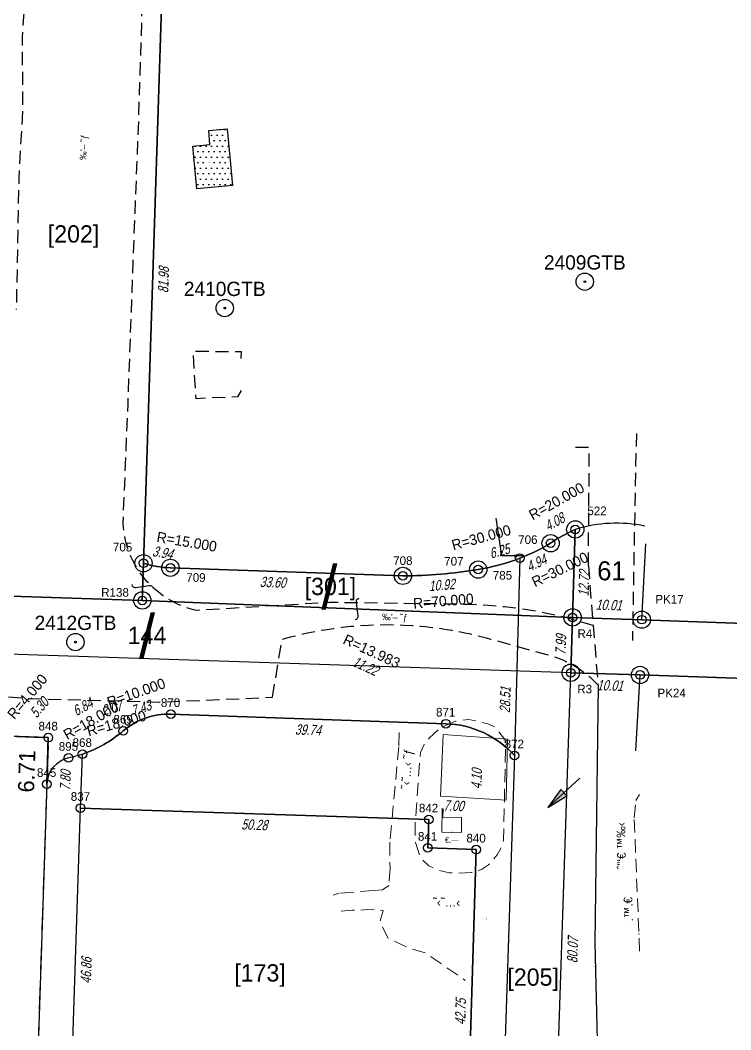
# Model space of a CAD drawing. Extents: x 187751 to 188722, y 663209 to 663959.
# Drawn here: x 188349.9 to 188452.5, y 663461.6 to 663607.5 of the extents above; entities that cross this region are included whole.
import ezdxf
from ezdxf.enums import TextEntityAlignment as Align

# ---------------------------------------------------------------- set-up
doc = ezdxf.new("R2010")
doc.units = 0
doc.header["$LTSCALE"] = 0.3
doc.linetypes.add('DASHED', pattern=[19.05, 12.7, -6.35])
doc.linetypes.add('HIDDEN', pattern=[9.525, 6.35, -3.175])
doc.layers.get('0').update_dxf_attribs({"linetype": 'CONTINUOUS'})
for name, color, linetype in [('bldh001', 25, 'CONTINUOUS'), ('BLDP001', 25, 'CONTINUOUS'), ('BLDS003', 25, 'CONTINUOUS'), ('C1602_0', 7, 'CONTINUOUS'), ('C1602_1', 1, 'CONTINUOUS'), ('C1602_2', 3, 'CONTINUOUS'), ('C1602_3', 4, 'CONTINUOUS'), ('C1603_0', 7, 'CONTINUOUS'), ('C1603_1', 1, 'CONTINUOUS'), ('C1603_3', 4, 'CONTINUOUS'), ('C1609_0', 7, 'CONTINUOUS'), ('C1609_1', 7, 'CONTINUOUS'), ('C1609_3', 7, 'CONTINUOUS'), ('C1610_0', 7, 'CONTINUOUS'), ('C1610_1', 7, 'CONTINUOUS'), ('C1611_1', 6, 'CONTINUOUS'), ('C1611_3', 6, 'CONTINUOUS'), ('C1690', 7, 'CONTINUOUS'), ('FNCP007', 25, 'CONTINUOUS'), ('FNCS007', 25, 'CONTINUOUS'), ('FNCS013', 25, 'CONTINUOUS'), ('OBJS009', 2, 'CONTINUOUS'), ('PCLP004', 3, 'CONTINUOUS'), ('PCLS003', 11, 'CONTINUOUS'), ('pzika', 240, 'DASHED'), ('RODP020', 25, 'HIDDEN'), ('RODP023', 25, 'HIDDEN'), ('RODP027', 25, 'HIDDEN'), ('RODS009', 25, 'CONTINUOUS'), ('SRVS003', 20, 'CONTINUOUS'), ('UD_SRVS007', 3, 'CONTINUOUS')]:
    doc.layers.add(name, color=color, linetype=linetype)
for name, color, linetype, lineweight in [('M2207', 25, 'CONTINUOUS', 20), ('M2401', 25, 'CONTINUOUS', 30), ('M2404', 25, 'HIDDEN', 20), ('M2409', 25, 'HIDDEN', 20), ('M2602', 25, 'CONTINUOUS', 20)]:
    doc.layers.add(name, color=color, linetype=linetype, lineweight=lineweight)
doc.styles.add('HEBTXT', font='HEBTXT')
doc.styles.add('MAVAT_HEBTXT', font='HEBTXT')
doc.styles.add('TAZAR_HEBTXT', font='HEBTXT')

# ---------------------------------------------------------------- blocks, each defined once
blk = doc.blocks.new('OBJS009')
blk.add_lwpolyline([(0.75, 0), (5.75, 0), (3.25, 0.5), (3.25, -0.5), (5.75, 0)])
blk.add_solid([(3.25, -0.5), (3.25, 0.5), (5.75, 0)])
blk = doc.blocks.new('SRVS007')
blk.add_circle((0, 0), 0.5)
at = {"style": 'HEBTXT'}
blk.add_attdef('NAME', text='', height=1.5, dxfattribs=at).set_placement((-0.01, -3), align=Align.CENTER)
for tag, flags, p in [('KIND', 1, (0, -6.04, 0)), ('HEIGHT', 1, (0, -8, 0)), ('SOURCE-CODE', 9, (0, -9.96, 0)), ('MARK-CODE', 9, (0, -11.92, 0)), ('KIND_2', 9, (0, -14.1, 0)), ('UDKIND', 9, (0, -16.29, 0))]:
    blk.add_attdef(tag, text='', height=1.8, dxfattribs=dict(at, flags=flags)).set_placement(p, align=Align.CENTER)
blk = doc.blocks.new('RODS009')
blk.add_circle((0, 0), 0.001)
at = {"style": 'HEBTXT'}
blk.add_attdef('COVER_TYPE', text='', height=1.5, dxfattribs=at).set_placement((0, 1), align=Align.CENTER)
blk = doc.blocks.new('FNCS013')
blk.add_circle((0, 0), 0.001)
at = {"style": 'HEBTXT', "flags": 8}
blk.add_attdef('FENCE_TYPE', text='', height=1.5, dxfattribs=at).set_placement((0, 1), align=Align.CENTER)
blk = doc.blocks.new('FNC7')
for p, q in [((0.6, 0.6), (-0.6, -0.6)), ((-0.6, 0.6), (0.6, -0.6))]:
    blk.add_line(p, q)
blk = doc.blocks.new('*U30')
at = {"layer": 'FNCS007', "xscale": 0.25, "yscale": 0.25, "zscale": 0.25}
for p, rotation in [((188418.97, 663533.08, 81.13), 278.76196145669), ((188419.35, 663530.61, 81.13), 278.76196145669), ((188421.42, 663530.11, 81.13), 0.1842301675457492)]:
    blk.add_blockref('FNC7', p, dxfattribs=dict(at, rotation=rotation))
blk = doc.blocks.new('BLDS003')
blk.add_line((0, -0.06), (0, 0.06))
at = {"style": 'HEBTXT'}
for tag, p in [('BLDG-NAME', (0, 0)), ('BLDG-NUM', (0, 3.01))]:
    blk.add_attdef(tag, text='', height=1.5, dxfattribs=at).set_placement(p, align=Align.CENTER)
at = {"style": 'HEBTXT', "flags": 1}
blk.add_attdef('NUM-FLOORS', text='', height=1.5, dxfattribs=at).set_placement((-0.88, -3.01), align=Align.RIGHT)
at = {"style": 'HEBTXT', "flags": 9}
for tag, p in [('STRT-TYPE', (0, -6.02)), ('STRT-DESC', (0, -9.02)), ('CITY-CODE', (0, -12.04))]:
    blk.add_attdef(tag, text='', height=1.5, dxfattribs=at).set_placement(p, align=Align.CENTER)
blk.add_attdef('N-FLOORS-DESC', (-0.49, -3.01), '', height=1.5, dxfattribs=at)
blk = doc.blocks.new('M2602')
at = {"color": 0, "lineweight": -3}
blk.add_circle((0, 0), 0.025, dxfattribs=at)
at = {"color": 0, "lineweight": -3, "style": 'MAVAT_HEBTXT'}
blk.add_attdef('NAME', text='', height=1.3, dxfattribs=at).set_placement((0, 1), align=Align.CENTER)
blk = doc.blocks.new('M2404')
blk.add_circle((0, 0), 0.025)
at = {"color": 0, "style": 'MAVAT_HEBTXT'}
blk.add_attdef('NAME', text='', height=1.3, dxfattribs=at).set_placement((0, 0.9), align=Align.CENTER)
blk = doc.blocks.new('M2401')
blk.add_circle((0, 0), 0.025)
at = {"color": 0, "lineweight": 20, "style": 'MAVAT_HEBTXT'}
blk.add_attdef('NAME', text='', height=1.3, dxfattribs=at).set_placement((0, 1), align=Align.CENTER)
blk = doc.blocks.new('M2409')
blk.add_circle((0, 0), 0.025)
at = {"color": 0, "style": 'MAVAT_HEBTXT'}
blk.add_attdef('NAME', text='', height=1.3, dxfattribs=at).set_placement((0, 0.9), align=Align.CENTER)
blk = doc.blocks.new('SRVS003')
for centre, radius in [((0, 0, 0), 1), ((0, 0), 0.1)]:
    blk.add_circle(centre, radius)
at = {"style": 'HEBTXT'}
for tag, height, p in [('NAME', 1.65, (0, 1.4)), ('HEIGHT', 1.8, (0, -3.2))]:
    blk.add_attdef(tag, text='', height=height, dxfattribs=at).set_placement(p, align=Align.CENTER)
for tag, flags, p in [('KIND', 1, (0, -5.4)), ('SOURCE-CODE', 9, (0, -7.6)), ('MARK-CODE', 9, (0, -9.8)), ('KIND_2', 9, (0, -11.97, 0)), ('UDKIND', 9, (0, -14.01))]:
    blk.add_attdef(tag, text='', height=1.8, dxfattribs=dict(at, flags=flags)).set_placement(p, align=Align.CENTER)
blk = doc.blocks.new('PCLS007')
blk.add_circle((0, 0), 0.00313)
at = {"style": 'HEBTXT'}
blk.add_attdef('FRONT-LEN', text='', height=1.88, dxfattribs=at).set_placement((0, 1.25), align=Align.CENTER)
blk = doc.blocks.new('PCLS003')
at = {"style": 'HEBTXT'}
blk.add_attdef('PARCEL', text='', height=2.2, dxfattribs=at).set_placement((0, 1.2), align=Align.MIDDLE_CENTER)
at = {"style": 'HEBTXT', "flags": 1}
for tag, p in [('BLOCK', (0, -1.9)), ('AREA_CALC', (0, -3.9)), ('AREA_LEGAL', (0, -5.9))]:
    blk.add_attdef(tag, text='', height=1.5, dxfattribs=at).set_placement(p, align=Align.CENTER)
blk = doc.blocks.new('C1690')
blk.add_lwpolyline([(0.21, 1.23, 0.414214), (-0.12, 0.77), (0.01, 0), (0.15, -0.77, -0.414214), (-0.16, -1.24)], format="xyb")
blk = doc.blocks.new('C1609')
at = {"style": 'TAZAR_HEBTXT'}
for tag, p in [('RADIUS', (0.05, 3.11)), ('LEGAL_LENGTH', (0, -1.15)), ('LINE_NAME', (-0.04, -3.3))]:
    blk.add_attdef(tag, text='', height=1.2, dxfattribs=at).set_placement(p, align=Align.MIDDLE)
at = {"style": 'TAZAR_HEBTXT', "oblique": 15, "width": 0.75}
blk.add_attdef('CALC_LENGTH', text='', height=1.2, dxfattribs=at).set_placement((0, 1.26), align=Align.MIDDLE)
at = {"style": 'TAZAR_HEBTXT', "flags": 1}
for tag, p in [('TOPO', (-0.07, -5.23)), ('COMMENT', (-0.07, -6.85))]:
    blk.add_attdef(tag, text='', height=1.2, dxfattribs=at).set_placement(p, align=Align.MIDDLE)
blk = doc.blocks.new('C1610')
for radius in [1, 0.5]:
    blk.add_circle((0, 0), radius)
at = {"style": 'TAZAR_HEBTXT'}
for tag, p in [('POINT_NAME', (-0.01, 1.76)), ('UID', (-0.02, -1.89))]:
    blk.add_attdef(tag, text='', height=1, dxfattribs=at).set_placement(p, align=Align.MIDDLE)
blk.add_attdef('MARK_DESC', (1.62, -0.51), '', height=1, dxfattribs=at)
at = {"style": 'TAZAR_HEBTXT', "flags": 1}
for tag, p in [('MARK', (0.06, -3.34)), ('TOPO', (0.04, -4.79)), ('SOURCE', (0.07, -6.18)), ('CLASS', (-0.07, -7.59)), ('HEIGHT', (-0.01, -9.08)), ('LEGAL_X', (0.01, -10.63)), ('LEGAL_Y', (-0.01, -12.16)), ('LEGAL_Z', (0.02, -13.51)), ('COMMENT', (0, -14.94))]:
    blk.add_attdef(tag, text='', height=1, dxfattribs=at).set_placement(p, align=Align.MIDDLE)
blk = doc.blocks.new('C1611')
blk.add_circle((0, 0), 0.5)
at = {"style": 'TAZAR_HEBTXT'}
for tag, p in [('POINT_NAME', (-0.02, 1.33)), ('UID', (0, -1.39))]:
    blk.add_attdef(tag, text='', height=1, dxfattribs=at).set_placement(p, align=Align.MIDDLE)
blk.add_attdef('MARK_DESC', (1.13, -0.48), '', height=1, dxfattribs=at)
at = {"style": 'TAZAR_HEBTXT', "flags": 1}
for tag, p in [('MARK', (0.01, -2.65)), ('TOPO', (-0.03, -3.96)), ('SOURCE', (0.02, -5.28)), ('CLASS', (-0.02, -6.69)), ('HEIGHT', (-0.02, -8.04)), ('LEGAL_X', (0, -9.43)), ('LEGAL_Y', (0, -10.83)), ('LEGAL_Z', (0, -12.3)), ('COMMENT', (-0.03, -13.7))]:
    blk.add_attdef(tag, text='', height=1, dxfattribs=at).set_placement(p, align=Align.MIDDLE)
blk = doc.blocks.new('C1603')
at = {"color": 1, "style": 'TAZAR_HEBTXT'}
blk.add_attdef('CROSS', text='', height=5, dxfattribs=at).set_placement((-0.03, 1.75), align=Align.MIDDLE)
at = {"style": 'TAZAR_HEBTXT'}
blk.add_attdef('PARCEL_NAME', text='', height=2, dxfattribs=at).set_placement((-0.03, 1.75), align=Align.MIDDLE)
at = {"style": 'TAZAR_HEBTXT', "flags": 1}
for tag, p in [('PARCEL_STATUS', (0, -1.81)), ('PARCEL_SOURCE', (0, -4.76)), ('LEGAL_AREA', (0, -7.34)), ('CALC_AREA', (0, -10.15)), ('TABA_PLAN', (0, -17.38)), ('TABA_MIGRASH', (0, -19.9)), ('TABA_YEUD', (0, -22.63)), ('PARCEL_PREVIOUS', (0, -26.48)), ('GUSH_PREVIOUS', (0, -29.25)), ('COMMENT', (0, -32.98))]:
    blk.add_attdef(tag, text='', height=2, dxfattribs=at).set_placement(p, align=Align.MIDDLE)
blk.add_attdef('GUSH', (-2.8, -14.16), '', height=2, dxfattribs=at)

msp = doc.modelspace()

# ---------------------------------------------------------------- hatches: boundary and pattern name
at = {"layer": 'bldh001'}
h = msp.add_hatch(dxfattribs=at)
h.set_pattern_fill('DOTS', color=256, scale=0.5)
h.paths.add_polyline_path([(188379.77, 663591.77), (188380.54, 663583.6), (188375.38, 663583.12), (188374.8, 663589.29), (188377.29, 663589.52), (188377.1, 663591.52)])
edge = h.paths.add_edge_path(flags=25)
edge.add_line((188377.7, 663583.32), (188377.69, 663583.35))
edge.add_line((188376.41, 663586.78), (188378.02, 663586.93))
edge.add_line((188378.02, 663586.93), (188377.96, 663587.51))
edge.add_line((188377.96, 663587.51), (188376.35, 663587.36))
edge.add_line((188376.35, 663587.36), (188376.41, 663586.78))

# ---------------------------------------------------------------- linework, layer by layer
at = {"layer": 'BLDP001', "elevation": 82.09, "flags": 128}
msp.add_lwpolyline([(188379.77, 663591.77), (188380.54, 663583.6), (188375.38, 663583.12), (188374.8, 663589.29), (188377.29, 663589.52), (188377.1, 663591.52)], close=True, dxfattribs=at)
at = {"layer": 'C1602_0', "flags": 128}
for points in [[(188367.52, 663523.66), (188312.19, 663525.48), (188317.06, 663664.47), (188345.67, 663663.44), (188346, 663676.44), (188372.73, 663675.72), (188371.68, 663653.34), (188371.58, 663650.27), (188370.32, 663610.95), (188367.69, 663529.02)], [(188429.63, 663521.2), (188439.63, 663520.88), (188593.81, 663515.33), (188593.82, 663507.51), (188439.37, 663512.89), (188429.37, 663513.21), (188226.2, 663519.92), (188138.13, 663522.82), (188138.39, 663530.81), (188196.32, 663528.91), (188254.25, 663527), (188312.19, 663525.48), (188367.52, 663523.66)], [(188223.38, 663439.97), (188326.59, 663436.53), (188324.85, 663384.82), (188399.2, 663396.62), (188417.92, 663399.59), (188425.69, 663400.82), (188426.75, 663433.18), (188429.37, 663513.21), (188226.2, 663519.92)]]:
    msp.add_lwpolyline(points, close=True, dxfattribs=at)
at = {"layer": 'C1602_1', "flags": 128}
msp.add_lwpolyline([(188416.01, 663528.12, 0.052124), (188422.03, 663529.76, 0.041216), (188426.47, 663531.92, -0.051098), (188430.03, 663533.91), (188429.63, 663521.2), (188367.52, 663523.66), (188367.69, 663529.02, 0.065799), (188371.57, 663528.37), (188405.14, 663527.21, 0.039023), (188416.01, 663528.12)], format="xyb", close=True, dxfattribs=at)
for points in [[(188312.19, 663525.48), (188367.52, 663523.66), (188429.63, 663521.2), (188429.37, 663513.21), (188226.2, 663519.92), (188138.13, 663522.82), (188138.39, 663530.81), (188196.32, 663528.91), (188254.25, 663527)], [(188429.37, 663513.21), (188439.37, 663512.89), (188593.82, 663507.51), (188593.81, 663515.33), (188439.63, 663520.88), (188429.63, 663521.2)]]:
    msp.add_lwpolyline(points, close=True, dxfattribs=at)
at = {"layer": 'C1602_2', "flags": 128}
msp.add_lwpolyline([(188426.75, 663433.18), (188429.37, 663513.21), (188429.63, 663521.2), (188430.03, 663533.91, 0.051098), (188426.47, 663531.92, -0.041216), (188422.03, 663529.76, -0.052124), (188416.01, 663528.12, -0.039023), (188405.14, 663527.21), (188371.57, 663528.37, -0.065799), (188367.69, 663529.02), (188370.32, 663610.95), (188371.58, 663650.27), (188371.68, 663653.34), (188372.73, 663675.72), (188378.29, 663685.68), (188380.73, 663690.04), (188382.42, 663693.08), (188390.64, 663707.8)], format="xyb", dxfattribs=at)
at = {"layer": 'C1602_3', "flags": 128}
msp.add_lwpolyline([(188370.32, 663610.95), (188367.69, 663529.02, 0.065799), (188371.57, 663528.37), (188405.14, 663527.21, 0.039023), (188416.01, 663528.12, 0.052124), (188422.03, 663529.76), (188421.25, 663501.26, 0.20339), (188411.34, 663505.85), (188371.62, 663507.23, 0.187842), (188364.77, 663504.83, -0.095247), (188358.87, 663501.46, -0.028764), (188356.88, 663500.91, 0.343819), (188353.73, 663497.13), (188353.95, 663503.84), (188337.21, 663504.43), (188337.24, 663505.42, 0.412213), (188334.37, 663508.52), (188137.86, 663514.94)], format="xyb", dxfattribs=at)
for points in [[(188429.37, 663513.21), (188429.63, 663521.2), (188430.03, 663533.91, 0.051098), (188426.47, 663531.92, -0.041216), (188422.03, 663529.76), (188421.25, 663501.26), (188418.09, 663404.68), (188417.92, 663399.59), (188425.69, 663400.82), (188426.75, 663433.18)], [(188358.61, 663493.67), (188358.87, 663501.46, 0.095247), (188364.77, 663504.83, -0.187842), (188371.62, 663507.23), (188411.34, 663505.85, -0.20339), (188421.25, 663501.26), (188418.09, 663404.68), (188413.21, 663403.9), (188414.44, 663444.94), (188415.73, 663487.66), (188408.73, 663487.91), (188408.87, 663492.01)], [(188358.61, 663493.67), (188358.87, 663501.46, -0.028764), (188356.88, 663500.91, 0.343819), (188353.73, 663497.13), (188350.31, 663393.92), (188355.34, 663394.72), (188357.06, 663446.83)]]:
    msp.add_lwpolyline(points, format="xyb", close=True, dxfattribs=at)
for points in [[(188353.73, 663497.13), (188350.31, 663393.92), (188132.48, 663359.35), (188137.72, 663510.94), (188337.21, 663504.43), (188353.95, 663503.84)], [(188414.44, 663444.94), (188357.06, 663446.83), (188358.61, 663493.67), (188408.87, 663492.01), (188408.73, 663487.91), (188415.73, 663487.66)]]:
    msp.add_lwpolyline(points, close=True, dxfattribs=at)
at = {"layer": 'FNCP007', "elevation": 81.13, "flags": 128}
msp.add_lwpolyline([(188422.54, 663530.11), (188419.43, 663530.1), (188418.59, 663535.55)], dxfattribs=at)
at = {"layer": 'M2207', "flags": 128}
msp.add_lwpolyline([(188410.94, 663504.28), (188420.24, 663503.6), (188420.05, 663494.82), (188410.57, 663495.37)], close=True, dxfattribs=at)
at = {"layer": 'M2401'}
msp.add_lwpolyline([(188433.31, 663511.41), (188432.83, 663474.18), (188433.47, 663448.09), (188434.38, 663422.81)], dxfattribs=at)
at = {"layer": 'M2404'}
msp.add_lwpolyline([(188439.32, 663472.99), (188438.52, 663492.24), (188438.78, 663494.77), (188439.28, 663495.64)], dxfattribs=at)
at = {"layer": 'M2409', "flags": 128}
msp.add_lwpolyline([(188412.75, 663506.21), (188410.5, 663505.23), (188408.93, 663503.75), (188408.17, 663502.74), (188407.67, 663501.68), (188407.59, 663500.69), (188406.9, 663491.35), (188406.9, 663490.04), (188406.98, 663488.71), (188407.66, 663486.51), (188408.88, 663485.32), (188410.19, 663484.71), (188411.87, 663484.32), (188413.2, 663484.26), (188415.06, 663484.34), (188416.48, 663484.81), (188417.49, 663485.46), (188418.75, 663486.93), (188419.36, 663488.02), (188419.68, 663489.05), (188419.94, 663502.11), (188419.91, 663503.51), (188419.31, 663504.24), (188418.4, 663505.41), (188417.39, 663505.84), (188416.06, 663506.18), (188414.63, 663506.45)], close=True, dxfattribs=at)
at = {"layer": 'M2409'}
msp.add_lwpolyline([(188404.62, 663504.58), (188404.54, 663502.52), (188403.26, 663488.73), (188403.28, 663485), (188403.1, 663482.5), (188402.19, 663481.87), (188400.9, 663481.75), (188395.94, 663481.38), (188395.07, 663481.08)], dxfattribs=at)
at = {"layer": 'M2409', "flags": 128}
msp.add_lwpolyline([(188396.23, 663478.79), (188397.75, 663478.91), (188399.08, 663478.94), (188400.48, 663479.06), (188402.29, 663478.86), (188401.82, 663477.25), (188402.94, 663474.91), (188405.77, 663473.53), (188408.43, 663472.74), (188414.15, 663468.76)], dxfattribs=at)
at = {"layer": 'M2602', "flags": 128}
msp.add_lwpolyline([(188410.77, 663490.19), (188413.58, 663490.16), (188413.6, 663492.32), (188410.92, 663492.35), (188410.93, 663493.54), (188410.75, 663493.54), (188410.8, 663493.54)], close=True, dxfattribs=at)
at = {"layer": 'PCLP004'}
for p, q in [((188439.63, 663520.88), (188429.63, 663521.2)), ((188429.37, 663513.21), (188439.37, 663512.89))]:
    msp.add_line(p, q, dxfattribs=at)
at = {"layer": 'PCLP004', "flags": 128}
msp.add_lwpolyline([(188440.07, 663534.39, 0.127668), (188430.03, 663533.91)], format="xyb", dxfattribs=at)
msp.add_lwpolyline([(188440.07, 663534.39, 0.127668), (188430.03, 663533.91)], format="xyb", dxfattribs=at)
for points in [[(188439.63, 663520.88), (188440.22, 663531.85)], [(188438.78, 663501.92), (188439.37, 663512.89)]]:
    msp.add_lwpolyline(points, dxfattribs=at)
at = {"layer": 'pzika', "flags": 128}
msp.add_lwpolyline([(188337.96, 663504.39), (188353.95, 663503.84), (188353.72, 663497.13), (188350.31, 663393.92), (188334.22, 663391.36)], close=True, dxfattribs=at)
at = {"layer": 'RODP020', "flags": 128}
for points, elevation in [([(188438.84, 663547.78), (188438.56, 663534.3), (188438.27, 663517.85)], 81.41), ([(188431.91, 663528.7), (188432.06, 663545.73), (188429.8, 663545.73)], 80.83), ([(188431.91, 663528.7), (188432.6, 663520.04), (188433.31, 663511.41)], 80.86)]:
    msp.add_lwpolyline(points, dxfattribs=dict(at, elevation=elevation))
at = {"layer": 'RODP023', "elevation": 80.84, "flags": 128}
msp.add_lwpolyline([(188381.77, 663554), (188381.28, 663553.06), (188375.28, 663552.8), (188374.86, 663559.65), (188381.8, 663559.62), (188381.68, 663557.7)], dxfattribs=at)
at = {"layer": 'RODP027', "flags": 128}
for points, elevation in [([(188432.6, 663520.04, 0.073919), (188413.88, 663523.09), (188394.51, 663523.36), (188375.37, 663522.21, -0.143725), (188368.67, 663525.91, -0.185425), (188364.75, 663534.83), (188365.46, 663552.06), (188366.21, 663572.67), (188367.02, 663593.49), (188367.68, 663615.03), (188367.91, 663635.58, 0.080339), (188364, 663649.7), (188352.65, 663649.8), (188349.74, 663648.97), (188349.31, 663637.71), (188351.31, 663622.56), (188350.18, 663605.05), (188350.22, 663594.51), (188349.69, 663584.64), (188349.32, 663565.66)], 84.01), ([(188386.3, 663509.67), (188387.7, 663518.05, -0.092171), (188407.74, 663519.94, -0.046552), (188417.8, 663518.08), (188426.34, 663515.72, -0.143062), (188433.31, 663511.41)], 78.72)]:
    msp.add_lwpolyline(points, format="xyb", dxfattribs=dict(at, elevation=elevation))
at = {"layer": 'RODP027', "elevation": 78.72, "flags": 128}
msp.add_lwpolyline([(188336.8, 663510.59), (188351.23, 663509.49), (188370.01, 663508.98), (188386.3, 663509.67)], dxfattribs=at)

# ---------------------------------------------------------------- block references
at = {"layer": 'BLDS003'}
ref = msp.add_blockref('BLDS003', (188377.69, 663583.34, 82.09), dxfattribs=dict(at, xscale=0.2499999999999999, yscale=0.2499999999999999, zscale=0.2499999999999999, rotation=5.370207957515156))
ref.add_attrib('BLDG-NAME', '„', dxfattribs={"layer": '0', "height": 0.375, "rotation": 5.3702, "style": 'HEBTXT'}).set_placement((188377.2, 663586.95, 82.09), align=Align.CENTER)
at = {"layer": 'C1603_0', "xscale": 1.25, "yscale": 1.25, "zscale": 1.25}
msp.add_blockref('C1603', (188368.24, 663516.41), dxfattribs=at).add_auto_attribs({'PARCEL_NAME': '144', 'CROSS': '/'})
at = {"layer": 'C1603_1'}
ref = msp.add_blockref('C1603', (188381.34, 663527.56), dxfattribs=dict(at, xscale=1.25, yscale=1.25, zscale=1.25))
ref.add_attrib('PARCEL_NAME', '[301]', dxfattribs={"layer": '0', "height": 2.5, "style": 'TAZAR_HEBTXT'}).set_placement((188394.67, 663525.37), align=Align.MIDDLE)
ref.add_attrib('CROSS', '/', dxfattribs={"layer": '0', "color": 1, "height": 6.25, "style": 'TAZAR_HEBTXT'}).set_placement((188394.52, 663525.67), align=Align.MIDDLE)
at = {"layer": 'C1603_3', "xscale": 1.25, "yscale": 1.25, "zscale": 1.25}
for p, values in [((188357.63, 663574.1), {'PARCEL_NAME': '[202]'}), ((188384.55, 663467.36), {'PARCEL_NAME': '[173]'}), ((188423.98, 663466.75), {'PARCEL_NAME': '[205]'})]:
    msp.add_blockref('C1603', p, dxfattribs=at).add_auto_attribs(values)
at = {"layer": 'C1609_0'}
ref = msp.add_blockref('C1609', (188369, 663569.99), dxfattribs=dict(at, xscale=1.25, yscale=1.25, zscale=1.25, rotation=88.16081752000001))
ref.add_attrib('CALC_LENGTH', '81.98', dxfattribs={"layer": '0', "height": 1.5, "rotation": 88.1608, "style": 'TAZAR_HEBTXT', "oblique": 15, "width": 0.75}).set_placement((188370.57, 663569.94), align=Align.MIDDLE)
ref = msp.add_blockref('C1609', (188434.63, 663521.04), dxfattribs=dict(at, xscale=1.25, yscale=1.25, zscale=1.25, rotation=178.16734363))
ref.add_attrib('CALC_LENGTH', '10.01', dxfattribs={"layer": '0', "height": 1.5, "rotation": 358.1673, "style": 'TAZAR_HEBTXT', "oblique": 15, "width": 0.75}).set_placement((188434.85, 663523.01), align=Align.MIDDLE)
ref = msp.add_blockref('C1609', (188434.37, 663513.05), dxfattribs=dict(at, xscale=1.25, yscale=1.25, zscale=1.25, rotation=358.16716049))
ref.add_attrib('CALC_LENGTH', '10.01', dxfattribs={"layer": '0', "height": 1.5, "rotation": 358.1672, "style": 'TAZAR_HEBTXT', "oblique": 15, "width": 0.75}).set_placement((188435.03, 663511.38), align=Align.MIDDLE)
ref = msp.add_blockref('C1609', (188428.06, 663473.2), dxfattribs=dict(at, xscale=1.25, yscale=1.25, zscale=1.25, rotation=88.12555784))
ref.add_attrib('CALC_LENGTH', '80.07', dxfattribs={"layer": '0', "height": 1.5, "rotation": 88.1256, "style": 'TAZAR_HEBTXT', "oblique": 15, "width": 0.75}).set_placement((188429.63, 663473.15), align=Align.MIDDLE)
at = {"layer": 'C1609_1'}
ref = msp.add_blockref('C1609', (188428.2, 663533.01), dxfattribs=dict(at, xscale=1.25, yscale=1.25, zscale=1.25, rotation=209.23067986))
ref.add_attrib('RADIUS', 'R=20.000', dxfattribs={"layer": '0', "height": 1.5, "rotation": 29.2307, "style": 'TAZAR_HEBTXT'}).set_placement((188427.32, 663537.99), align=Align.MIDDLE)
ref.add_attrib('CALC_LENGTH', '4.08', dxfattribs={"layer": '0', "height": 1.5, "rotation": 29.2307, "style": 'TAZAR_HEBTXT', "oblique": 15, "width": 0.75}).set_placement((188427.02, 663535.01), align=Align.MIDDLE)
ref = msp.add_blockref('C1609', (188419.07, 663528.79), dxfattribs=dict(at, xscale=1.25, yscale=1.25, zscale=1.25, rotation=15.22370081))
ref.add_attrib('RADIUS', 'R=30.000', dxfattribs={"layer": '0', "height": 1.5, "rotation": 15.2237, "style": 'TAZAR_HEBTXT'}).set_placement((188416.44, 663532.75), align=Align.MIDDLE)
ref.add_attrib('CALC_LENGTH', '6.25', dxfattribs={"layer": '0', "height": 1.5, "rotation": 15.2237, "style": 'TAZAR_HEBTXT', "oblique": 15, "width": 0.75}).set_placement((188419.08, 663530.79), align=Align.MIDDLE)
ref = msp.add_blockref('C1609', (188369.61, 663528.57), dxfattribs=dict(at, xscale=1.25, yscale=1.25, zscale=1.25, rotation=350.49694223))
ref.add_attrib('RADIUS', 'R=15.000', dxfattribs={"layer": '0', "height": 1.5, "rotation": 350.4969, "style": 'TAZAR_HEBTXT'}).set_placement((188373.94, 663532.14), align=Align.MIDDLE)
ref.add_attrib('CALC_LENGTH', '3.94', dxfattribs={"layer": '0', "height": 1.5, "rotation": 350.4969, "style": 'TAZAR_HEBTXT', "oblique": 15, "width": 0.75}).set_placement((188370.45, 663530.58), align=Align.MIDDLE)
ref = msp.add_blockref('C1609', (188424.3, 663530.75), dxfattribs=dict(at, xscale=1.25, yscale=1.25, zscale=1.25, rotation=25.91634951))
ref.add_attrib('RADIUS', 'R=30.000', dxfattribs={"layer": '0', "height": 1.5, "rotation": 25.9163, "style": 'TAZAR_HEBTXT'}).set_placement((188427.81, 663528.13), align=Align.MIDDLE)
ref.add_attrib('CALC_LENGTH', '4.94', dxfattribs={"layer": '0', "height": 1.5, "rotation": 25.9163, "style": 'TAZAR_HEBTXT', "oblique": 15, "width": 0.75}).set_placement((188424.41, 663529.07), align=Align.MIDDLE)
ref = msp.add_blockref('C1609', (188429.83, 663527.56), dxfattribs=dict(at, xscale=1.25, yscale=1.25, zscale=1.25, rotation=268.18870123))
ref.add_attrib('CALC_LENGTH', '12.72', dxfattribs={"layer": '0', "height": 1.5, "rotation": 88.1887, "style": 'TAZAR_HEBTXT', "oblique": 15, "width": 0.75}).set_placement((188431.25, 663526.12), align=Align.MIDDLE)
ref = msp.add_blockref('C1609', (188388.35, 663527.79), dxfattribs=dict(at, xscale=1.25, yscale=1.25, zscale=1.25, rotation=358.01789569))
ref.add_attrib('CALC_LENGTH', '33.60', dxfattribs={"layer": '0', "height": 1.5, "rotation": 358.0179, "style": 'TAZAR_HEBTXT', "oblique": 15, "width": 0.75}).set_placement((188386.35, 663526.29), align=Align.MIDDLE)
ref = msp.add_blockref('C1609', (188410.6, 663527.45), dxfattribs=dict(at, xscale=1.25, yscale=1.25, zscale=1.25, rotation=4.82688204))
ref.add_attrib('RADIUS', 'R=70.000', dxfattribs={"layer": '0', "height": 1.5, "rotation": 4.8269, "style": 'TAZAR_HEBTXT'}).set_placement((188410.98, 663523.58), align=Align.MIDDLE)
ref.add_attrib('CALC_LENGTH', '10.92', dxfattribs={"layer": '0', "height": 1.5, "rotation": 4.8269, "style": 'TAZAR_HEBTXT', "oblique": 15, "width": 0.75}).set_placement((188410.73, 663525.89), align=Align.MIDDLE)
at = {"layer": 'C1609_1', "xscale": 1.25, "yscale": 1.25, "zscale": 1.25, "rotation": 88.14337766}
msp.add_blockref('C1609', (188429.5, 663517.2), dxfattribs=at).add_auto_attribs({'CALC_LENGTH': '7.99'})
at = {"layer": 'C1609_3'}
ref = msp.add_blockref('C1609', (188416.76, 663504.57), dxfattribs=dict(at, xscale=1.25, yscale=1.25, zscale=1.25, rotation=155.15452598))
ref.add_attrib('RADIUS', 'R=13.983', dxfattribs={"layer": '0', "height": 1.5, "rotation": 335.1545, "style": 'TAZAR_HEBTXT'}).set_placement((188400.64, 663516.32), align=Align.MIDDLE)
ref.add_attrib('CALC_LENGTH', '11.22', dxfattribs={"layer": '0', "height": 1.5, "rotation": 335.1545, "style": 'TAZAR_HEBTXT', "oblique": 15, "width": 0.75}).set_placement((188399.72, 663514.19), align=Align.MIDDLE)
ref = msp.add_blockref('C1609', (188354.65, 663499.56), dxfattribs=dict(at, xscale=1.25, yscale=1.25, zscale=1.25, rotation=230.17056996))
ref.add_attrib('RADIUS', 'R=4.000', dxfattribs={"layer": '0', "height": 1.5, "rotation": 50.1706, "style": 'TAZAR_HEBTXT'}).set_placement((188350.92, 663509.78), align=Align.MIDDLE)
ref.add_attrib('CALC_LENGTH', '5.30', dxfattribs={"layer": '0', "height": 1.5, "rotation": 50.1706, "style": 'TAZAR_HEBTXT', "oblique": 15, "width": 0.75}).set_placement((188352.62, 663508.18), align=Align.MIDDLE)
ref = msp.add_blockref('C1609', (188367.97, 663506.67), dxfattribs=dict(at, xscale=1.25, yscale=1.25, zscale=1.25, rotation=199.2937719))
ref.add_attrib('RADIUS', 'R=10.000', dxfattribs={"layer": '0', "height": 1.5, "rotation": 19.2938, "style": 'TAZAR_HEBTXT'}).set_placement((188366.63, 663510.33), align=Align.MIDDLE)
ref.add_attrib('CALC_LENGTH', '7.43', dxfattribs={"layer": '0', "height": 1.5, "rotation": 19.2938, "style": 'TAZAR_HEBTXT', "oblique": 15, "width": 0.75}).set_placement((188367.33, 663508.11), align=Align.MIDDLE)
ref = msp.add_blockref('C1609', (188421.64, 663515.51), dxfattribs=dict(at, xscale=1.25, yscale=1.25, zscale=1.25, rotation=268.42827858))
ref.add_attrib('CALC_LENGTH', '28.51', dxfattribs={"layer": '0', "height": 1.5, "rotation": 88.4283, "style": 'TAZAR_HEBTXT', "oblique": 15, "width": 0.75}).set_placement((188419.9, 663509.3), align=Align.MIDDLE)
ref = msp.add_blockref('C1609', (188361.98, 663502.87), dxfattribs=dict(at, xscale=1.25, yscale=1.25, zscale=1.25, rotation=29.68841373))
ref.add_attrib('RADIUS', 'R=18.000', dxfattribs={"layer": '0', "height": 1.5, "rotation": 29.6884, "style": 'TAZAR_HEBTXT'}).set_placement((188360.1, 663506.29), align=Align.MIDDLE)
ref.add_attrib('CALC_LENGTH', '6.84', dxfattribs={"layer": '0', "height": 1.5, "rotation": 29.6884, "style": 'TAZAR_HEBTXT', "oblique": 15, "width": 0.75}).set_placement((188358.9, 663508.28), align=Align.MIDDLE)
ref = msp.add_blockref('C1609', (188357.88, 663501.16), dxfattribs=dict(at, xscale=1.25, yscale=1.25, zscale=1.25, rotation=15.50039647))
ref.add_attrib('RADIUS', 'R=18.000', dxfattribs={"layer": '0', "height": 1.5, "rotation": 15.5004, "style": 'TAZAR_HEBTXT'}).set_placement((188363.78, 663505.91), align=Align.MIDDLE)
ref.add_attrib('CALC_LENGTH', '2.07', dxfattribs={"layer": '0', "height": 1.5, "rotation": 15.5004, "style": 'TAZAR_HEBTXT', "oblique": 15, "width": 0.75}).set_placement((188363.1, 663508.13), align=Align.MIDDLE)
ref = msp.add_blockref('C1609', (188391.48, 663506.54), dxfattribs=dict(at, xscale=1.25, yscale=1.25, zscale=1.25, rotation=358.0170161200001))
ref.add_attrib('CALC_LENGTH', '39.74', dxfattribs={"layer": '0', "height": 1.5, "rotation": 358.017, "style": 'TAZAR_HEBTXT', "oblique": 15, "width": 0.75}).set_placement((188391.43, 663504.97), align=Align.MIDDLE)
ref = msp.add_blockref('C1609', (188358.74, 663497.56), dxfattribs=dict(at, xscale=1.25, yscale=1.25, zscale=1.25, rotation=88.11237657))
ref.add_attrib('CALC_LENGTH', '7.80', dxfattribs={"layer": '0', "height": 1.5, "rotation": 88.1124, "style": 'TAZAR_HEBTXT', "oblique": 15, "width": 0.75}).set_placement((188356.41, 663497.65), align=Align.MIDDLE)
ref = msp.add_blockref('C1609', (188408.8, 663489.96), dxfattribs=dict(at, xscale=1.25, yscale=1.25, zscale=1.25, rotation=268.11089002))
ref.add_attrib('CALC_LENGTH', '4.10', dxfattribs={"layer": '0', "height": 1.5, "rotation": 88.1109, "style": 'TAZAR_HEBTXT', "oblique": 15, "width": 0.75}).set_placement((188415.77, 663497.87), align=Align.MIDDLE)
ref = msp.add_blockref('C1609', (188412.23, 663487.79), dxfattribs=dict(at, xscale=1.25, yscale=1.25, zscale=1.25, rotation=357.9700718))
ref.add_attrib('CALC_LENGTH', '7.00', dxfattribs={"layer": '0', "height": 1.5, "rotation": 357.9701, "style": 'TAZAR_HEBTXT', "oblique": 15, "width": 0.75}).set_placement((188412.45, 663494.01), align=Align.MIDDLE)
ref = msp.add_blockref('C1609', (188383.74, 663492.84), dxfattribs=dict(at, xscale=1.25, yscale=1.25, zscale=1.25, rotation=358.10690594))
ref.add_attrib('CALC_LENGTH', '50.28', dxfattribs={"layer": '0', "height": 1.5, "rotation": 358.1069, "style": 'TAZAR_HEBTXT', "oblique": 15, "width": 0.75}).set_placement((188383.69, 663491.27), align=Align.MIDDLE)
ref = msp.add_blockref('C1609', (188357.84, 663470.25), dxfattribs=dict(at, xscale=1.25, yscale=1.25, zscale=1.25, rotation=88.10555364))
ref.add_attrib('CALC_LENGTH', '46.86', dxfattribs={"layer": '0', "height": 1.5, "rotation": 88.1056, "style": 'TAZAR_HEBTXT', "oblique": 15, "width": 0.75}).set_placement((188359.41, 663470.2), align=Align.MIDDLE)
ref = msp.add_blockref('C1609', (188415.09, 663466.3), dxfattribs=dict(at, xscale=1.25, yscale=1.25, zscale=1.25, rotation=268.27866765))
ref.add_attrib('CALC_LENGTH', '42.75', dxfattribs={"layer": '0', "height": 1.5, "rotation": 88.2787, "style": 'TAZAR_HEBTXT', "oblique": 15, "width": 0.75}).set_placement((188413.45, 663464.24), align=Align.MIDDLE)
at = {"layer": 'C1610_0'}
ref = msp.add_blockref('C1610', (188367.69, 663529.02), dxfattribs=dict(at, xscale=1.25, yscale=1.25, zscale=1.25))
ref.add_attrib('POINT_NAME', '705', dxfattribs={"layer": '0', "height": 1.25, "style": 'TAZAR_HEBTXT'}).set_placement((188364.67, 663531.36), align=Align.MIDDLE)
ref = msp.add_blockref('C1610', (188367.52, 663523.66), dxfattribs=dict(at, xscale=1.25, yscale=1.25, zscale=1.25))
ref.add_attrib('POINT_NAME', 'R138', dxfattribs={"layer": '0', "height": 1.25, "style": 'TAZAR_HEBTXT'}).set_placement((188363.58, 663524.82), align=Align.MIDDLE)
ref = msp.add_blockref('C1610', (188439.63, 663520.88), dxfattribs=dict(at, xscale=1.25, yscale=1.25, zscale=1.25))
ref.add_attrib('POINT_NAME', 'PK17', dxfattribs={"layer": '0', "height": 1.25, "style": 'TAZAR_HEBTXT'}).set_placement((188443.63, 663523.83), align=Align.MIDDLE)
ref = msp.add_blockref('C1610', (188429.63, 663521.2), dxfattribs=dict(at, xscale=1.25, yscale=1.25, zscale=1.25))
ref.add_attrib('POINT_NAME', 'R4', dxfattribs={"layer": '0', "height": 1.25, "style": 'TAZAR_HEBTXT'}).set_placement((188431.41, 663518.86), align=Align.MIDDLE)
ref = msp.add_blockref('C1610', (188429.37, 663513.21), dxfattribs=dict(at, xscale=1.25, yscale=1.25, zscale=1.25))
ref.add_attrib('POINT_NAME', 'R3', dxfattribs={"layer": '0', "height": 1.25, "style": 'TAZAR_HEBTXT'}).set_placement((188431.38, 663510.86), align=Align.MIDDLE)
ref = msp.add_blockref('C1610', (188439.37, 663512.89), dxfattribs=dict(at, xscale=1.25, yscale=1.25, zscale=1.25))
ref.add_attrib('POINT_NAME', 'PK24', dxfattribs={"layer": '0', "height": 1.25, "style": 'TAZAR_HEBTXT'}).set_placement((188443.94, 663510.3), align=Align.MIDDLE)
at = {"layer": 'C1610_1'}
ref = msp.add_blockref('C1610', (188430.03, 663533.91), dxfattribs=dict(at, xscale=1.25, yscale=1.25, zscale=1.25))
ref.add_attrib('POINT_NAME', '522', dxfattribs={"layer": '0', "height": 1.25, "style": 'TAZAR_HEBTXT'}).set_placement((188433.16, 663536.6), align=Align.MIDDLE)
ref = msp.add_blockref('C1610', (188426.47, 663531.92), dxfattribs=dict(at, xscale=1.25, yscale=1.25, zscale=1.25))
ref.add_attrib('POINT_NAME', '706', dxfattribs={"layer": '0', "height": 1.25, "style": 'TAZAR_HEBTXT'}).set_placement((188423.18, 663532.44), align=Align.MIDDLE)
ref = msp.add_blockref('C1610', (188371.57, 663528.37), dxfattribs=dict(at, xscale=1.25, yscale=1.25, zscale=1.25))
ref.add_attrib('POINT_NAME', '709', dxfattribs={"layer": '0', "height": 1.25, "style": 'TAZAR_HEBTXT'}).set_placement((188375.26, 663526.97), align=Align.MIDDLE)
at = {"layer": 'C1610_1', "xscale": 1.25, "yscale": 1.25, "zscale": 1.25}
msp.add_blockref('C1610', (188405.14, 663527.21), dxfattribs=at).add_auto_attribs({'POINT_NAME': '708'})
at = {"layer": 'C1610_1'}
ref = msp.add_blockref('C1610', (188416.01, 663528.12), dxfattribs=dict(at, xscale=1.25, yscale=1.25, zscale=1.25))
ref.add_attrib('POINT_NAME', '707', dxfattribs={"layer": '0', "height": 1.25, "style": 'TAZAR_HEBTXT'}).set_placement((188412.5, 663529.32), align=Align.MIDDLE)
at = {"layer": 'C1611_1'}
ref = msp.add_blockref('C1611', (188422.03, 663529.76), dxfattribs=dict(at, xscale=1.25, yscale=1.25, zscale=1.25))
ref.add_attrib('POINT_NAME', '785', dxfattribs={"layer": '0', "height": 1.25, "style": 'TAZAR_HEBTXT'}).set_placement((188419.51, 663527.29), align=Align.MIDDLE)
at = {"layer": 'C1611_3', "xscale": 1.25, "yscale": 1.25, "zscale": 1.25}
for p, values in [((188371.62, 663507.23), {'POINT_NAME': '870'}), ((188411.34, 663505.85), {'POINT_NAME': '871'}), ((188364.77, 663504.83), {'POINT_NAME': '869'}), ((188353.95, 663503.84), {'POINT_NAME': '848'}), ((188358.87, 663501.46), {'POINT_NAME': '868'}), ((188421.25, 663501.26), {'POINT_NAME': '872'}), ((188356.88, 663500.91), {'POINT_NAME': '895'}), ((188353.73, 663497.13), {'POINT_NAME': '845'}), ((188358.61, 663493.67), {'POINT_NAME': '837'}), ((188408.87, 663492.01), {'POINT_NAME': '842'}), ((188408.73, 663487.91), {'POINT_NAME': '841'}), ((188415.73, 663487.66), {'POINT_NAME': '840'})]:
    msp.add_blockref('C1611', p, dxfattribs=at).add_auto_attribs(values)
at = {"layer": 'C1690', "xscale": 1.25, "yscale": 1.25, "zscale": 1.25}
for p, rotation in [((188367.54, 663525.64), 88.16169206), ((188398.57, 663522.43), 177.73285705)]:
    msp.add_blockref('C1690', p, dxfattribs=dict(at, rotation=rotation))
at = {"layer": 'FNCS007'}
msp.add_blockref('*U30', (0, 0), dxfattribs=at)
at = {"layer": 'FNCS013', "xscale": 0.25, "yscale": 0.25, "zscale": 0.25, "rotation": 278.76196145669}
msp.add_blockref('FNCS013', (188419.05, 663532.55, 81.13), dxfattribs=at).add_auto_attribs({'FENCE_TYPE': '.˜.‚'})
at = {"layer": 'M2401'}
ref = msp.add_blockref('M2401', (188432.91, 663470.77, 82.25), dxfattribs=dict(at, xscale=0.625, yscale=0.625, zscale=0.625, rotation=90.98266362413773))
ref.add_attrib('NAME', 'ˆ”‘€ ™‰‹', dxfattribs={"layer": '0', "height": 1.25, "rotation": 90.9827, "style": 'MAVAT_HEBTXT'}).set_placement((188436.63, 663488.21, 82.25), align=Align.MIDDLE)
at = {"layer": 'M2404'}
ref = msp.add_blockref('M2404', (188439.22, 663475.47, 79.47), dxfattribs=dict(at, xscale=0.625, yscale=0.625, zscale=0.625, rotation=92.02845002274391))
ref.add_attrib('NAME', '.™.€', dxfattribs={"layer": '0', "height": 1.25, "rotation": 92.0285, "style": 'MAVAT_HEBTXT'}).set_placement((188437.69, 663479.05, 79.47), align=Align.MIDDLE)
at = {"layer": 'M2409'}
ref = msp.add_blockref('M2409', (188407.07, 663493.68, 81.13), dxfattribs=dict(at, xscale=0.625, yscale=0.625, zscale=0.625, rotation=85.77490346932416))
ref.add_attrib('NAME', '˜‹˜…‹ ˜ƒ', dxfattribs={"layer": '0', "height": 1.25, "rotation": 85.7749, "style": 'MAVAT_HEBTXT'}).set_placement((188405.87, 663499.33, 81.13), align=Align.MIDDLE)
ref = msp.add_blockref('M2409', (188417.18, 663477.67, 80.83), dxfattribs=dict(at, xscale=0.6250000000000001, yscale=0.6250000000000001, zscale=0.6250000000000001, rotation=359.1316023521802))
ref.add_attrib('NAME', '˜‹˜…‹ ', dxfattribs={"layer": '0', "height": 1.25, "rotation": 359.1316, "style": 'MAVAT_HEBTXT'}).set_placement((188411.68, 663480.09, 80.83), align=Align.MIDDLE)
at = {"layer": 'M2602'}
ref = msp.add_blockref('M2602', (188412.17, 663490.17), dxfattribs=dict(at, xscale=0.625, yscale=0.625, zscale=0.625, rotation=359.3883245270894))
ref.add_attrib('NAME', '€.—', dxfattribs={"layer": '0', "lineweight": -2, "height": 0.812, "rotation": 359.3883, "style": 'MAVAT_HEBTXT'}).set_placement((188412.2, 663488.64), align=Align.CENTER)
at = {"layer": 'OBJS009', "xscale": 1.25, "yscale": 1.25, "zscale": 1.25, "rotation": 222.616959146398}
msp.add_blockref('OBJS009', (188431.36, 663498.63), dxfattribs=at)
at = {"layer": 'PCLS003'}
ref = msp.add_blockref('PCLS003', (188435.24, 663527.94), dxfattribs=dict(at, xscale=1.25, yscale=1.25, zscale=1.25))
ref.add_attrib('PARCEL', '61', dxfattribs={"layer": '0', "height": 2.75, "style": 'HEBTXT'}).set_placement((188435.24, 663527.94), align=Align.MIDDLE_CENTER)
at = {"layer": 'pzika'}
ref = msp.add_blockref('PCLS007', (188353.84, 663500.49), dxfattribs=dict(at, xscale=1.25, yscale=1.25, zscale=1.25, rotation=88.10649525051099))
ref.add_attrib('FRONT-LEN', '6.71', dxfattribs={"layer": '0', "height": 2.344, "rotation": 88.1065, "style": 'HEBTXT'}).set_placement((188351.99, 663498.94), align=Align.CENTER)
at = {"layer": 'RODS009'}
ref = msp.add_blockref('RODS009', (188349.96, 663589.66, 84.01), dxfattribs=dict(at, xscale=0.625, yscale=0.625, zscale=0.625, rotation=86.92627900873018))
ref.add_attrib('COVER_TYPE', '‰’– ˜ƒ', dxfattribs={"layer": '0', "height": 0.938, "rotation": 86.9263, "style": 'HEBTXT'}).set_placement((188359.51, 663589.11, 84.01), align=Align.CENTER)
at = {"layer": 'RODS009', "xscale": 0.625, "yscale": 0.625, "zscale": 0.625, "rotation": 358.7990734559762}
msp.add_blockref('RODS009', (188403.96, 663520.15, 78.72), dxfattribs=at).add_auto_attribs({'COVER_TYPE': '‰’– ˜ƒ'})
at = {"layer": 'SRVS003', "xscale": 1.25, "yscale": 1.25, "zscale": 1.25}
for p, values in [((188431.4, 663569.7, 81.73), {'NAME': '2409GTB'}), ((188379.42, 663565.88, 81.09), {'NAME': '2410GTB'}), ((188357.87, 663517.64, 81.58), {'NAME': '2412GTB'})]:
    msp.add_blockref('SRVS003', p, dxfattribs=at).add_auto_attribs(values)
at = {"layer": 'UD_SRVS007', "xscale": 1.25, "yscale": 1.25, "zscale": 1.25}
msp.add_blockref('SRVS007', (188421.25, 663501.26), dxfattribs=at)

doc.saveas('drawing.dxf')
